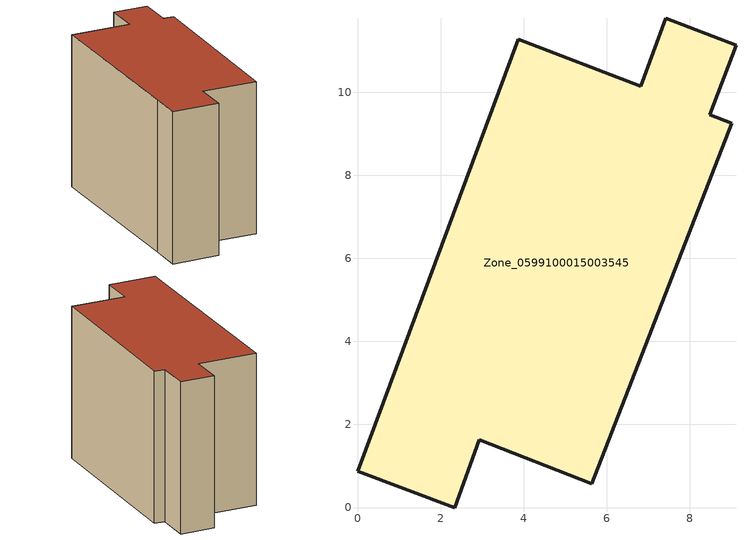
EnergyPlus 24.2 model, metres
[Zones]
Zone_0599100015003545
 floor ground (C_G): 2.93,1.63 2.34,0 0,0.88 0.62,2.52 3.87,11.28 6.81,10.14 7.42,11.77 9.11,11.12 8.48,9.45 9.01,9.25 5.64,0.58 z0.77
 wall outside (C_F): 8.48,9.45 9.11,11.12 7.42,11.77 6.81,10.14 3.87,11.28 0.62,2.52 0,0.88 2.34,0 2.93,1.63 5.64,0.58 9.01,9.25 8.48,9.45 z0.77:8.82
 roof outside (C_R): 5.64,0.58 9.01,9.25 8.48,9.45 9.11,11.12 7.42,11.77 6.81,10.14 3.87,11.28 0.62,2.52 0,0.88 2.34,0 2.93,1.63 z8.82
[BUILDING]
Pand.0599100015003545: North Axis=0; Terrain=City; Loads Convergence Tolerance Value=0.04; Temperature Convergence Tolerance Value=0.4; Solar Distribution=FullExterior; Maximum Number of Warmup Days=25; Minimum Number of Warmup Days=1
[Site:Location]
Rotterdam.The.Hague.AP_ZH_NLD Design_Conditions: Latitude=51.96; Longitude=4.45; Time Zone=1; Elevation=-4.5
[SITE:GROUNDTEMPERATURE:BUILDINGSURFACE]
18, 18, 18, 18, 18, 18, 18, 18, 18, 18, 18, 18
[MATERIAL] Thermal Absorptance=0.9; Solar Absorptance=0.7; Visible Absorptance=0.7
Name | Roughness | Thickness | Conductivity | Density | Specific Heat
G.TI.1965-1974 | MediumSmooth | 0.15 | 0.882353 | 540 | 1210
F.TI.1965-1974 | Rough | 0.3 | 0.697674 | 1920 | 840
R.TI.1965-1974 | MediumRough | 0.2 | 0.232558 | 1500 | 1000
[CONSTRUCTION]
C_G: G.TI.1965-1974
C_F: F.TI.1965-1974
C_R: R.TI.1965-1974
[ZONE]
Zone_0599100015003545: Type=1; Multiplier=1; Ceiling Height=Autocalculate; Volume=Autocalculate; Floor Area=autocalculate; Part of Total Floor Area=Yes
[ZONEINFILTRATION:DESIGNFLOWRATE]
Infil_Zone_0599100015003545: Zone or ZoneList or Space or SpaceList=Zone_0599100015003545; Schedule=AlwaysOn; Design Flow Rate Calculation Method=Flow/Area; Flow Rate per Floor Area=0.003; Constant Term Coefficient=1; Temperature Term Coefficient=0; Velocity Term Coefficient=0; Velocity Squared Term Coefficient=0
[HVACTEMPLATE:ZONE:IDEALLOADSAIRSYSTEM]
Zone_0599100015003545: Maximum Heating Supply Air Temperature=50; Minimum Cooling Supply Air Temperature=13; Maximum Heating Supply Air Humidity Ratio=0.0156; Minimum Cooling Supply Air Humidity Ratio=0.0077; Heating Limit=NoLimit; Cooling Limit=NoLimit; Dehumidification Control Type=ConstantSensibleHeatRatio; Cooling Sensible Heat Ratio=0.7; Dehumidification Setpoint=60; Humidification Control Type=None; Humidification Setpoint=30; Outdoor Air Method=None; Outdoor Air Flow Rate per Person=0.00944; Outdoor Air Flow Rate per Zone Floor Area=0; Outdoor Air Flow Rate per Zone=0; Demand Controlled Ventilation Type=None; Outdoor Air Economizer Type=NoEconomizer; Heat Recovery Type=None; Sensible Heat Recovery Effectiveness=0.7; Latent Heat Recovery Effectiveness=0.65
[ZONECONTROL:THERMOSTAT]
ThermostatControl_Zone_0599100015003545: Zone or ZoneList=Zone_0599100015003545; Control Type Schedule=DualSetpointControlType; Control 1=Thermostat_Zone_0599100015003545; Temperature Difference Between Cutout And Setpoint=0
[THERMOSTATSETPOINT:DUALSETPOINT]
Thermostat_Zone_0599100015003545: Heating Setpoint Temperature Schedule=HeatingSetpoint_Zone_0599100015003545; Cooling Setpoint Temperature Schedule=CoolingSetpoint_Zone_0599100015003545
[SCHEDULE:COMPACT]
HeatingSetpoint_Zone_0599100015003545: Through: 12/31, For: AllDays, Until: 24:00, 21
CoolingSetpoint_Zone_0599100015003545: Through: 12/31, For: AllDays, Until: 24:00, 24
DualSetpointControlType: Through: 12/31, For: AllDays, Until: 24:00, 4
AlwaysOn: Through: 12/31, For: AllDays, Until: 24:00, 1
